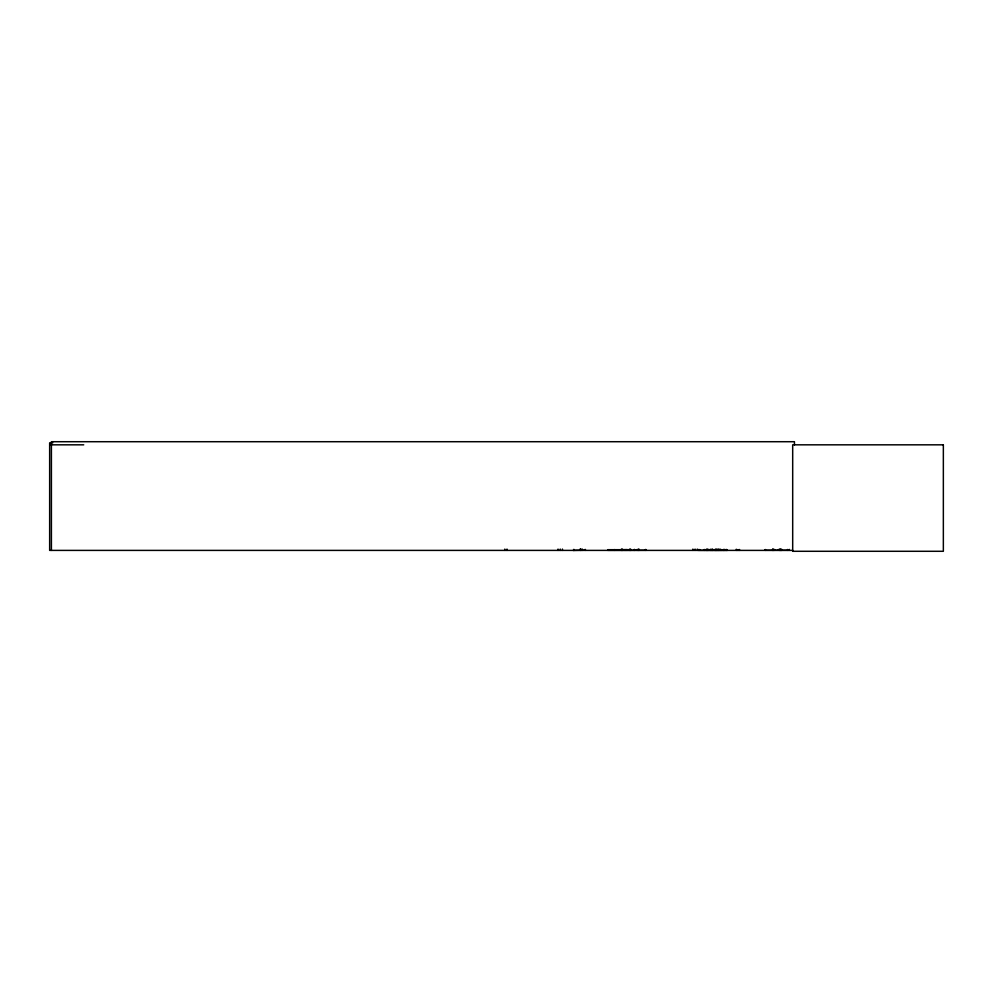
<?xml version="1.0" encoding="UTF-8"?>
<svg xmlns="http://www.w3.org/2000/svg" width="993" height="993" viewBox="0 0 993 993"><rect width="100%" height="100%" fill="white"/><g stroke="black" fill="none" stroke-linecap="round" stroke-linejoin="round"><path stroke-width="1.49" d="M789.274 549.514L789.261 550.395L789.373 549.514M789.224 550.283L764.995 550.283M715.308 550.358L715.382 549.514M698.501 550.358L727.435 550.358M713.905 550.358L714.029 549.514M704.124 550.172L704.211 549.514M718.349 550.259L718.361 549.29M699.717 550.283L699.73 549.514M765.367 550.259L765.342 549.514L765.442 550.395M778.723 550.259L778.81 549.514M585.249 550.283L585.324 549.588M573.085 550.395L585.324 550.172M584.827 550.259L584.927 549.514M720.273 550.283L720.235 549.29M704.471 550.283L704.534 549.588L704.583 550.395M778.363 550.283L778.264 549.514M573.88 550.283L573.966 549.588M614.593 550.283L614.679 549.588L614.915 550.395M723.165 550.283L723.276 549.588L723.388 550.395M52.753 442.828L49.65 442.828L49.65 550.395L792.886 550.395M49.65 444.827L83.71 444.827M607.728 549.7L627.613 549.7M607.691 549.985L627.65 549.985M607.716 550.333L646.431 550.283M739.996 550.283L737.104 550.283M739.413 550.283L739.301 549.588M634.328 550.283L634.254 549.588M645.959 550.259L645.86 549.514M637.258 550.259L637.171 549.514M787.635 550.259L787.71 549.588M774.639 550.283L774.726 549.514M726.479 550.259L726.404 549.514M712.639 550.259L712.626 549.29M725.113 550.259L725.101 549.514M709.71 550.259L709.685 549.514M723.996 550.259L724.034 549.29L723.947 550.395M708.344 550.283L708.332 549.514M794.437 444.827L794.437 441.711L51.4 441.711L51.4 550.395M787.648 549.514L787.548 550.395M781.652 549.29L781.528 550.395M781.094 550.395L781.094 549.29L780.982 550.395M780.374 549.29L780.374 550.395M780.126 549.29L780.126 550.395M779.927 549.29L779.927 550.395M779.666 549.29L779.666 550.395M774.192 549.514L774.192 550.395M773.324 549.29L773.41 550.395M773.075 549.29L773.075 550.395M772.864 549.29L772.864 550.395M772.628 549.29L772.628 550.395M739.189 549.514L739.189 550.395M736.88 549.514L736.88 550.395M736.235 549.29L736.322 550.395M726.777 549.514L726.851 550.395M721.079 549.514L721.079 550.395M719.863 549.29L719.863 550.395M718.845 549.29L718.845 550.395M718.423 549.514L718.423 550.395M717.418 549.29L717.418 550.395M716.884 549.29L716.884 550.395M716.263 549.29L716.263 550.395M715.928 549.514L715.928 550.395M715.717 549.29L715.717 550.395M715.059 549.514L715.059 550.395M712.577 549.514L712.577 550.395M712.155 549.29L712.155 550.395M711.125 549.29L711.125 550.395M710.752 549.29L710.752 550.395M707.997 549.29L707.997 550.395M707.45 549.29L707.45 550.395M706.83 549.29L706.83 550.395M706.296 549.29L706.296 550.395M698.613 549.514L698.613 550.395M697.285 549.067L697.285 550.395M695.088 549.067L695.088 550.395M692.891 549.067L692.891 550.395M645.388 549.514L645.388 550.395M639.132 549.29L639.132 550.395M638.735 549.29L638.71 550.395M638.325 549.29L638.325 550.395M637.332 549.514L637.332 550.395M634.502 549.514L634.502 550.395M634.167 549.514L634.167 550.395M630.778 549.29L630.778 550.395M630.406 549.29L630.406 550.395M629.86 549.29L629.86 550.395M629.413 549.29L629.413 550.395M627.936 549.514L627.936 550.395M626.459 549.514L626.459 550.395M625.627 549.514L625.627 550.395M624.15 549.514L624.15 550.395M622.673 549.29L622.673 550.395M622.226 549.29L622.226 550.395M621.68 549.29L621.68 550.395M621.295 549.29L621.295 550.395M585.398 549.514L585.398 550.395M582.283 549.067L582.283 550.395M581.166 549.29L581.166 550.395M580.768 549.29L580.781 550.395M580.384 549.29L580.384 550.395M580.098 549.067L580.098 550.395M574.041 549.514L574.041 550.395M573.706 549.514L573.706 550.395M562.435 549.067L562.435 550.395M560.238 549.067L560.238 550.395M558.041 549.067L558.041 550.395M507.013 549.067L507.013 550.395M504.816 549.067L504.816 550.395M943.35 444.827L792.687 444.827L792.687 551.289L943.35 551.289L943.35 444.827"/></g></svg>
